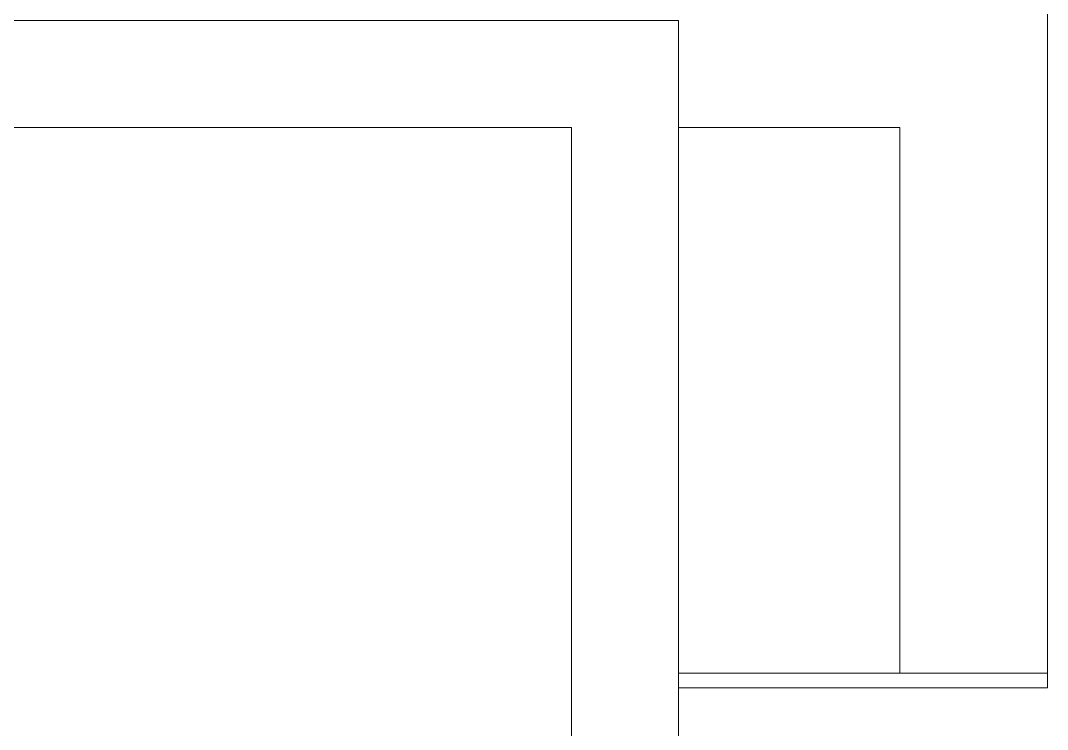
# Model space of a CAD drawing. Header units: inches. Extents: x -445 to 366, y -514 to 778.
# Drawn here: x 32.9 to 102.4, y -398.8 to -350.8 of the extents above; entities that cross this region are included whole.
import ezdxf

# ---------------------------------------------------------------- set-up
doc = ezdxf.new("R2010")
doc.units = ezdxf.units.IN
doc.header["$MEASUREMENT"] = 0
doc.layers.add('I-WALL', color=2, linetype='Continuous', lineweight=9)
doc.layers.add('Q-CASE', color=31, linetype='Continuous', lineweight=13)

# ---------------------------------------------------------------- blocks, each defined once
blk = doc.blocks.new('Counter Top _No Backsplash_1 - Standard Counter Top-2484272-Test Fit - Mezzanine Plan')
at = {"layer": 'Q-CASE'}
for p, q in [((-47.262, 0), (-47.262, -25)), ((-46.262, 0), (-47.262, 0)), ((-46.262, 0), (-46.262, -15)), ((-46.262, -15), (-46.262, -25)), ((-47.262, -25), (-46.262, -25))]:
    blk.add_line(p, q, dxfattribs=at)
blk = doc.blocks.new('Counter Top - L Shaped _No Backsplash_ - Standard Counter Top-2742262-Test Fit - Mezzanine Plan')
at = {"layer": 'Q-CASE'}
for p, q in [((-47.262, 70.183), (-22.262, 70.183)), ((-47.262, 0), (-47.262, 70.183)), ((-22.262, 70.183), (-22.262, 69.183)), ((-22.262, 69.183), (-22.262, 32.25)), ((-22.262, 32.25), (-22.262, 25)), ((-22.262, 25), (-2.262, 25)), ((-2.262, 25), (93.397, 25))]:
    blk.add_line(p, q, dxfattribs=at)
blk = doc.blocks.new('Upper Cabinet - Standard Upper Cabinet-2743009-Test Fit - Mezzanine Plan')
at = {"layer": 'Q-CASE'}
for p, q in [((-10.329, 0), (-47.262, 0)), ((-47.262, 0), (-47.262, -15)), ((-10.329, -15), (-10.329, 0)), ((-47.262, -15), (-10.329, -15))]:
    blk.add_line(p, q, dxfattribs=at)

msp = doc.modelspace()

# ---------------------------------------------------------------- linework, layer by layer
at = {"layer": 'I-WALL'}
for p, q in [((77.423, -350.794), (-38.237, -350.794)), ((77.423, -466.919), (77.423, -350.794)), ((-38.237, -358.044), (70.173, -358.044)), ((70.173, -358.044), (70.173, -455.044))]:
    msp.add_line(p, q, dxfattribs=at)

# ---------------------------------------------------------------- block references
at = {"layer": 'Q-CASE'}
for name, p, rotation in [('Counter Top - L Shaped _No Backsplash_ - Standard Counter Top-2742262-Test Fit - Mezzanine Plan', (55.161, -325.794), 180), ('Upper Cabinet - Standard Upper Cabinet-2743009-Test Fit - Mezzanine Plan', (77.423, -347.715), 90), ('Counter Top _No Backsplash_1 - Standard Counter Top-2484272-Test Fit - Mezzanine Plan', (77.423, -348.715), 90)]:
    msp.add_blockref(name, p, dxfattribs=dict(at, rotation=rotation))

doc.saveas('drawing.dxf')
